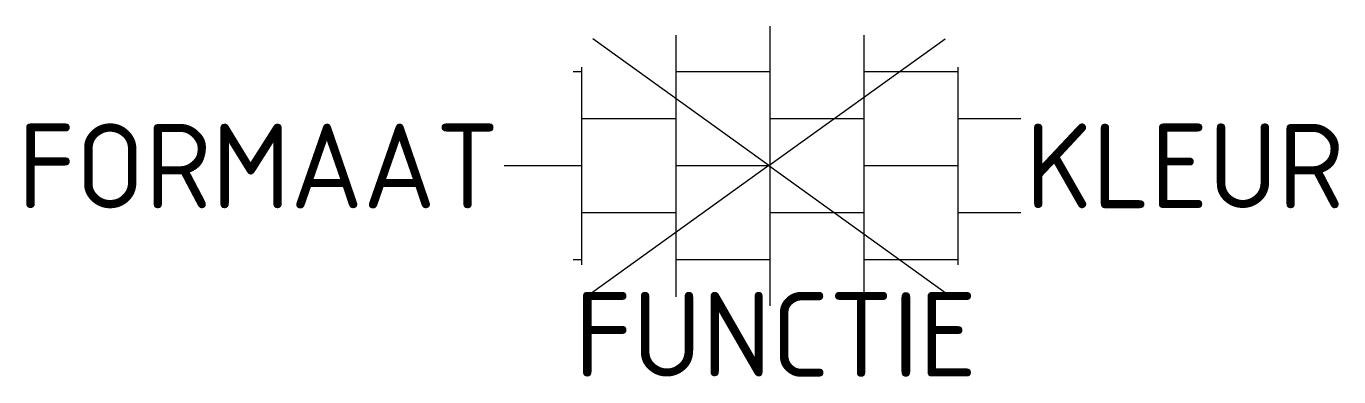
# Model space of a CAD drawing. Extents: x -15.8 to 12.1, y -4.5 to 3.
import ezdxf
from ezdxf.enums import TextEntityAlignment as Align

# ---------------------------------------------------------------- set-up
doc = ezdxf.new("R2010")
doc.units = 0
doc.styles.add('NLCS-ISO', font='NLCS-ISO.ttf')

msp = doc.modelspace()

# ---------------------------------------------------------------- linework, layer by layer
for p, q in [((0, -2.973), (0, 2.973)), ((-2, -2.781), (-2, 2.781)), ((2, -2.781), (2, 2.781)), ((-4, 2), (-4.186, 2)), ((-4, -2.103), (-4, 2.103)), ((0, 2), (-2, 2)), ((4, 2), (2, 2)), ((4, -2.103), (4, 2.103)), ((-2, 1), (-4, 1)), ((2, 1), (0, 1)), ((5.328, 1), (4, 1)), ((-4, 0), (-5.658, 0)), ((0, 0), (-2, 0)), ((4, 0), (2, 0)), ((-2, -1), (-4, -1)), ((2, -1), (0, -1)), ((5.328, -1), (4, -1)), ((-4, -2), (-4.186, -2)), ((0, -2), (-2, -2)), ((4, -2), (2, -2))]:
    msp.add_line(p, q)
at = {"ltscale": 0.1}
for q in [(-3.772, 2.706), (3.719, 2.706), (-3.798, -2.705), (3.744, -2.705)]:
    msp.add_line((-0.027, 0.01), q, dxfattribs=at)

# ---------------------------------------------------------------- texts
at = {"style": 'NLCS-ISO'}
msp.add_attdef('FORMAAT', text='40x40', height=1.8, dxfattribs=at).set_placement((-5.758, 0), align=Align.MIDDLE_RIGHT)
msp.add_attdef('KLEUR', text='G', height=1.8, dxfattribs=at).set_placement((5.428, 0), align=Align.MIDDLE_LEFT)
at = {"style": 'NLCS-ISO', "flags": 1}
msp.add_attdef('FUNCTIE', text='', height=1.8, dxfattribs=at).set_placement((0.116, -3.585), align=Align.MIDDLE_CENTER)

doc.saveas('drawing.dxf')
